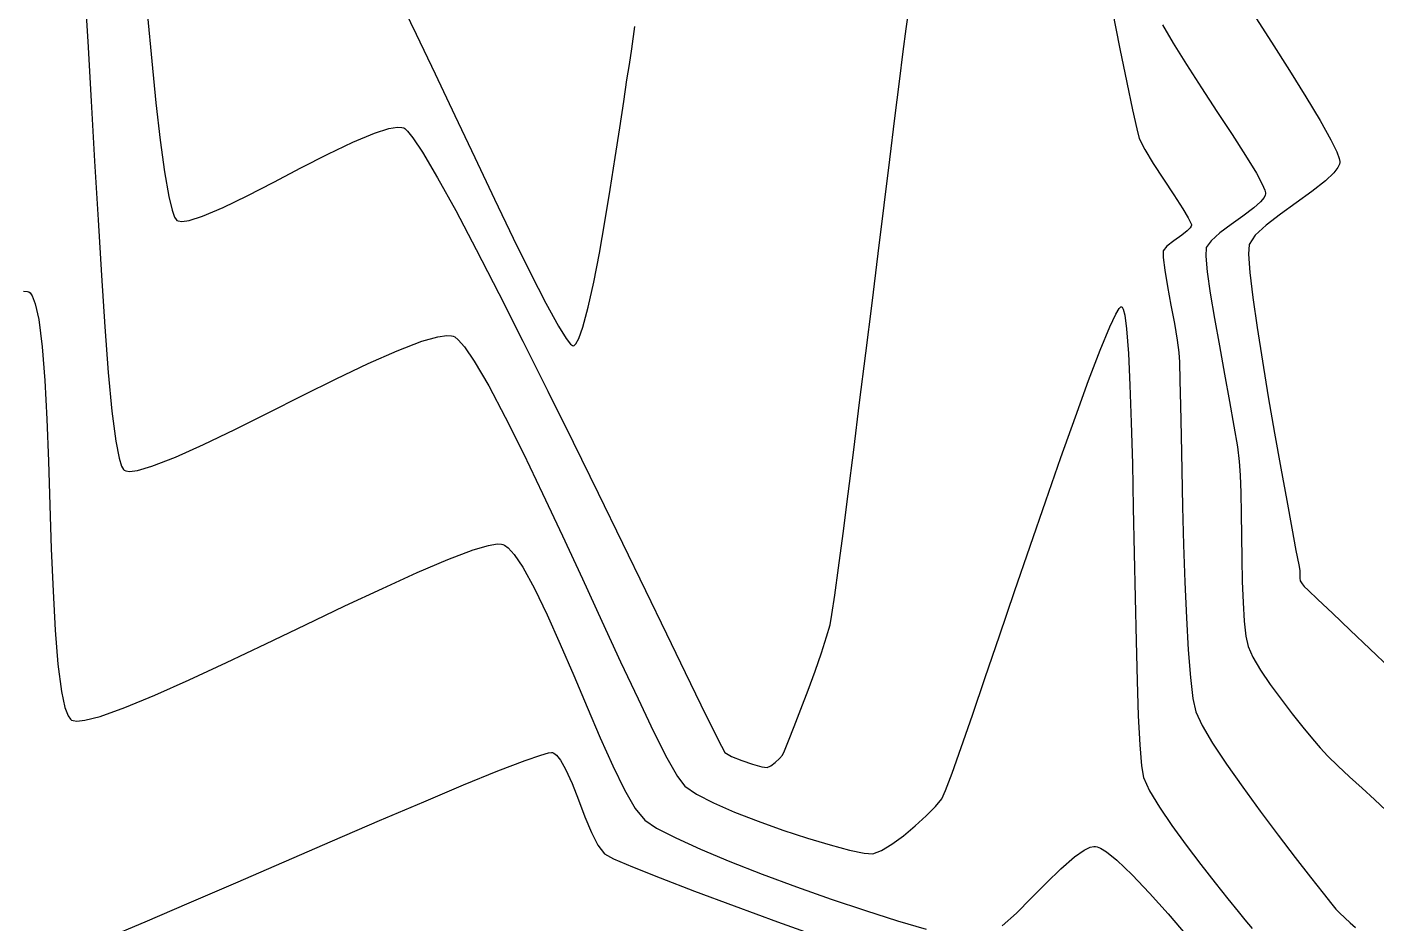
# Model space of a CAD drawing. Header units: metres. Extents: x 708868 to 711043, y 5411316 to 5413138.
# Drawn here: x 709917.5 to 709993.7, y 5411995.4 to 5412046 of the extents above; entities that cross this region are included whole.
import ezdxf

# ---------------------------------------------------------------- set-up
doc = ezdxf.new("R2010")
doc.units = ezdxf.units.M
for name, color, linetype in [('Rionegro 2010_Contours', 7, 'Continuous'), ('Rionegro 2014_Contours', 7, 'Continuous'), ('Rionegro 2018_Contours', 7, 'Continuous')]:
    doc.layers.add(name, color=color, linetype=linetype)

msp = doc.modelspace()

# ---------------------------------------------------------------- linework, layer by layer
at = {"layer": 'Rionegro 2010_Contours'}
for points in [[(709920.718, 5412048.458, 236), (709920.926, 5412045.15, 236), (709921.125, 5412041.764, 236), (709921.318, 5412038.38, 236), (709921.508, 5412035.078, 236), (709921.699, 5412031.937, 236), (709921.892, 5412029.037, 236), (709922.09, 5412026.459, 236), (709922.296, 5412024.28, 236), (709922.513, 5412022.581, 236), (709922.696, 5412021.622, 236), (709922.839, 5412021.161, 236), (709922.938, 5412020.987, 236), (709922.989, 5412020.942, 236), (709923.069, 5412020.907, 236), (709923.284, 5412020.878, 236), (709923.736, 5412020.931, 236), (709924.554, 5412021.166, 236), (709925.872, 5412021.681, 236), (709927.452, 5412022.392, 236), (709929.221, 5412023.244, 236), (709931.108, 5412024.182, 236), (709933.039, 5412025.15, 236), (709934.945, 5412026.093, 236), (709936.752, 5412026.956, 236), (709938.389, 5412027.684, 236), (709939.783, 5412028.222, 236), (709940.675, 5412028.478, 236), (709941.191, 5412028.55, 236), (709941.452, 5412028.535, 236), (709941.556, 5412028.507, 236), (709941.643, 5412028.464, 236), (709941.838, 5412028.31, 236), (709942.186, 5412027.914, 236), (709942.739, 5412027.106, 236), (709943.558, 5412025.703, 236), (709944.492, 5412023.936, 236), (709945.514, 5412021.885, 236), (709946.597, 5412019.629, 236), (709947.714, 5412017.246, 236), (709948.838, 5412014.815, 236), (709949.942, 5412012.416, 236), (709950.998, 5412010.127, 236), (709951.98, 5412008.028, 236), (709952.861, 5412006.196, 236), (709953.613, 5412004.712, 236), (709954.209, 5412003.654, 236), (709954.623, 5412003.1, 236), (709955.274, 5412002.656, 236), (709956.236, 5412002.162, 236), (709957.424, 5412001.643, 236), (709958.759, 5412001.123, 236), (709960.157, 5412000.624, 236), (709961.536, 5412000.171, 236), (709962.816, 5411999.789, 236), (709963.912, 5411999.499, 236), (709964.745, 5411999.327, 236), (709965.231, 5411999.296, 236), (709965.713, 5411999.473, 236), (709966.309, 5411999.83, 236), (709966.965, 5412000.312, 236), (709967.628, 5412000.866, 236), (709968.244, 5412001.435, 236), (709968.759, 5412001.965, 236), (709969.12, 5412002.4, 236), (709969.327, 5412002.856, 236), (709969.699, 5412003.847, 236), (709970.214, 5412005.294, 236), (709970.847, 5412007.121, 236), (709971.577, 5412009.248, 236), (709972.378, 5412011.599, 236), (709973.229, 5412014.093, 236), (709974.106, 5412016.654, 236), (709974.985, 5412019.204, 236), (709975.844, 5412021.664, 236), (709976.659, 5412023.956, 236), (709977.406, 5412026.002, 236), (709978.064, 5412027.724, 236), (709978.607, 5412029.043, 236), (709978.945, 5412029.757, 236), (709979.133, 5412030.067, 236), (709979.225, 5412030.156, 236), (709979.26, 5412030.164, 236), (709979.294, 5412030.146, 236), (709979.357, 5412030.034, 236), (709979.443, 5412029.688, 236), (709979.545, 5412028.922, 236), (709979.652, 5412027.533, 236), (709979.741, 5412025.745, 236), (709979.814, 5412023.64, 236), (709979.876, 5412021.302, 236), (709979.93, 5412018.815, 236), (709979.98, 5412016.263, 236), (709980.029, 5412013.729, 236), (709980.081, 5412011.297, 236), (709980.14, 5412009.051, 236), (709980.208, 5412007.074, 236), (709980.29, 5412005.449, 236), (709980.389, 5412004.261, 236), (709980.508, 5412003.594, 236), (709980.851, 5412002.85, 236), (709981.404, 5412001.925, 236), (709982.109, 5412000.881, 236), (709982.906, 5411999.779, 236), (709983.736, 5411998.681, 236), (709984.542, 5411997.648, 236), (709985.263, 5411996.742, 236), (709985.841, 5411996.025, 236), (709986.218, 5411995.558, 236), (709986.631, 5411995.079, 236)], [(709938.476, 5412047.59, 238), (709939.465, 5412045.559, 238), (709940.534, 5412043.325, 238), (709941.648, 5412040.973, 238), (709942.777, 5412038.587, 238), (709943.886, 5412036.25, 238), (709944.944, 5412034.047, 238), (709945.918, 5412032.061, 238), (709946.776, 5412030.377, 238), (709947.484, 5412029.077, 238), (709947.922, 5412028.371, 238), (709948.163, 5412028.065, 238), (709948.28, 5412027.977, 238), (709948.323, 5412027.969, 238), (709948.373, 5412027.987, 238), (709948.475, 5412028.084, 238), (709948.637, 5412028.376, 238), (709948.865, 5412029.009, 238), (709949.168, 5412030.136, 238), (709949.481, 5412031.559, 238), (709949.797, 5412033.196, 238), (709950.11, 5412034.967, 238), (709950.411, 5412036.791, 238), (709950.694, 5412038.585, 238), (709950.951, 5412040.27, 238), (709951.175, 5412041.762, 238), (709951.357, 5412042.982, 238), (709951.492, 5412043.848, 238), (709951.624, 5412044.725, 238), (709951.796, 5412045.981, 238)], [(709924.305, 5412046.598, 237), (709924.54, 5412044.04, 237), (709924.778, 5412041.675, 237), (709925.018, 5412039.571, 237), (709925.258, 5412037.79, 237), (709925.495, 5412036.399, 237), (709925.683, 5412035.611, 237), (709925.821, 5412035.23, 237), (709925.912, 5412035.085, 237), (709925.957, 5412035.046, 237), (709926.035, 5412035.012, 237), (709926.239, 5412034.985, 237), (709926.657, 5412035.04, 237), (709927.398, 5412035.273, 237), (709928.566, 5412035.77, 237), (709929.932, 5412036.435, 237), (709931.423, 5412037.203, 237), (709932.961, 5412038.007, 237), (709934.474, 5412038.781, 237), (709935.884, 5412039.459, 237), (709937.118, 5412039.976, 237), (709937.928, 5412040.228, 237), (709938.406, 5412040.302, 237), (709938.655, 5412040.288, 237), (709938.757, 5412040.261, 237), (709938.819, 5412040.227, 237), (709938.975, 5412040.088, 237), (709939.281, 5412039.705, 237), (709939.817, 5412038.896, 237), (709940.668, 5412037.453, 237), (709941.691, 5412035.595, 237), (709942.856, 5412033.393, 237), (709944.132, 5412030.915, 237), (709945.488, 5412028.231, 237), (709946.894, 5412025.411, 237), (709948.318, 5412022.525, 237), (709949.73, 5412019.64, 237), (709951.099, 5412016.829, 237), (709952.394, 5412014.158, 237), (709953.584, 5412011.699, 237), (709954.639, 5412009.521, 237), (709955.528, 5412007.693, 237), (709956.219, 5412006.285, 237), (709956.683, 5412005.367, 237), (709956.888, 5412005.007, 237), (709957.264, 5412004.783, 237), (709957.83, 5412004.549, 237), (709958.445, 5412004.342, 237), (709958.969, 5412004.198, 237), (709959.259, 5412004.156, 237), (709959.466, 5412004.253, 237), (709959.722, 5412004.444, 237), (709959.965, 5412004.666, 237), (709960.129, 5412004.85, 237), (709960.245, 5412005.099, 237), (709960.478, 5412005.665, 237), (709960.798, 5412006.473, 237), (709961.174, 5412007.449, 237), (709961.576, 5412008.518, 237), (709961.972, 5412009.605, 237), (709962.332, 5412010.634, 237), (709962.625, 5412011.531, 237), (709962.821, 5412012.22, 237), (709962.924, 5412012.798, 237), (709963.085, 5412013.892, 237), (709963.296, 5412015.435, 237), (709963.55, 5412017.36, 237), (709963.838, 5412019.601, 237), (709964.153, 5412022.09, 237), (709964.487, 5412024.76, 237), (709964.833, 5412027.543, 237), (709965.184, 5412030.373, 237), (709965.531, 5412033.183, 237), (709965.867, 5412035.906, 237), (709966.184, 5412038.473, 237), (709966.476, 5412040.819, 237), (709966.733, 5412042.876, 237), (709966.949, 5412044.577, 237), (709967.116, 5412045.855, 237), (709967.226, 5412046.643, 237)], [(709978.742, 5412046.929, 237), (709979.177, 5412044.731, 237), (709979.562, 5412042.821, 237), (709979.883, 5412041.283, 237), (709980.123, 5412040.204, 237), (709980.266, 5412039.669, 237), (709980.573, 5412039.049, 237), (709981.054, 5412038.251, 237), (709981.628, 5412037.364, 237), (709982.212, 5412036.481, 237), (709982.724, 5412035.693, 237), (709983.027, 5412035.192, 237), (709983.165, 5412034.923, 237), (709983.204, 5412034.805, 237), (709983.205, 5412034.766, 237), (709983.192, 5412034.721, 237), (709983.132, 5412034.622, 237), (709982.97, 5412034.457, 237), (709982.662, 5412034.215, 237), (709982.219, 5412033.898, 237), (709981.828, 5412033.592, 237), (709981.613, 5412033.325, 237), (709981.612, 5412032.95, 237), (709981.706, 5412032.239, 237), (709981.864, 5412031.305, 237), (709982.054, 5412030.26, 237), (709982.245, 5412029.218, 237), (709982.405, 5412028.29, 237), (709982.502, 5412027.59, 237), (709982.53, 5412027.033, 237), (709982.559, 5412026.008, 237), (709982.589, 5412024.596, 237), (709982.622, 5412022.881, 237), (709982.662, 5412020.943, 237), (709982.71, 5412018.866, 237), (709982.768, 5412016.73, 237), (709982.839, 5412014.618, 237), (709982.924, 5412012.613, 237), (709983.026, 5412010.796, 237), (709983.147, 5412009.249, 237), (709983.289, 5412008.055, 237), (709983.455, 5412007.295, 237), (709983.807, 5412006.539, 237), (709984.404, 5412005.535, 237), (709985.189, 5412004.347, 237), (709986.104, 5412003.043, 237), (709987.093, 5412001.687, 237), (709988.098, 5412000.347, 237), (709989.062, 5411999.087, 237), (709989.927, 5411997.973, 237), (709990.636, 5411997.072, 237), (709991.132, 5411996.45, 237), (709991.358, 5411996.172, 237), (709991.572, 5411995.952, 237), (709991.861, 5411995.681, 237), (709992.175, 5411995.392, 237), (709992.462, 5411995.12, 237)], [(709986.669, 5412046.733, 239), (709987.724, 5412045.096, 239), (709988.74, 5412043.502, 239), (709989.669, 5412042.012, 239), (709990.464, 5412040.688, 239), (709991.079, 5412039.589, 239), (709991.409, 5412038.913, 239), (709991.547, 5412038.546, 239), (709991.581, 5412038.375, 239), (709991.579, 5412038.313, 239), (709991.558, 5412038.223, 239), (709991.471, 5412038.033, 239), (709991.238, 5412037.724, 239), (709990.771, 5412037.275, 239), (709990.005, 5412036.67, 239), (709989.128, 5412036.037, 239), (709988.238, 5412035.4, 239), (709987.433, 5412034.781, 239), (709986.811, 5412034.202, 239), (709986.47, 5412033.687, 239), (709986.429, 5412033.13, 239), (709986.502, 5412032.102, 239), (709986.669, 5412030.694, 239), (709986.912, 5412028.995, 239), (709987.21, 5412027.092, 239), (709987.546, 5412025.077, 239), (709987.899, 5412023.037, 239), (709988.251, 5412021.062, 239), (709988.583, 5412019.241, 239), (709988.875, 5412017.663, 239), (709989.108, 5412016.417, 239), (709989.263, 5412015.592, 239), (709989.321, 5412015.278, 239), (709989.328, 5412015.087, 239), (709989.332, 5412014.853, 239), (709989.348, 5412014.696, 239), (709989.451, 5412014.532, 239), (709989.575, 5412014.377, 239), (709989.789, 5412014.173, 239), (709990.346, 5412013.647, 239), (709991.167, 5412012.872, 239), (709992.172, 5412011.919, 239), (709993.284, 5412010.86, 239), (709994.424, 5412009.767, 239)], [(709981.58, 5412046.075, 238), (709982.173, 5412045.044, 238), (709982.923, 5412043.838, 238), (709983.769, 5412042.53, 238), (709984.648, 5412041.19, 238), (709985.499, 5412039.891, 238), (709986.26, 5412038.705, 238), (709986.871, 5412037.703, 238), (709987.209, 5412037.083, 238), (709987.354, 5412036.747, 238), (709987.392, 5412036.593, 238), (709987.392, 5412036.539, 238), (709987.376, 5412036.472, 238), (709987.304, 5412036.328, 238), (709987.112, 5412036.093, 238), (709986.73, 5412035.748, 238), (709986.118, 5412035.286, 238), (709985.448, 5412034.808, 238), (709984.815, 5412034.337, 238), (709984.314, 5412033.896, 238), (709984.042, 5412033.506, 238), (709984.016, 5412033.024, 238), (709984.102, 5412032.137, 238), (709984.275, 5412030.936, 238), (709984.51, 5412029.514, 238), (709984.785, 5412027.961, 238), (709985.075, 5412026.369, 238), (709985.357, 5412024.828, 238), (709985.606, 5412023.432, 238), (709985.799, 5412022.27, 238), (709985.911, 5412021.434, 238), (709985.964, 5412020.659, 238), (709985.998, 5412019.662, 238), (709986.02, 5412018.502, 238), (709986.036, 5412017.241, 238), (709986.054, 5412015.942, 238), (709986.08, 5412014.663, 238), (709986.121, 5412013.469, 238), (709986.184, 5412012.418, 238), (709986.275, 5412011.573, 238), (709986.402, 5412010.995, 238), (709986.678, 5412010.389, 238), (709987.11, 5412009.66, 238), (709987.653, 5412008.855, 238), (709988.263, 5412008.019, 238), (709988.894, 5412007.197, 238), (709989.501, 5412006.435, 238), (709990.041, 5412005.779, 238), (709990.467, 5412005.275, 238), (709990.903, 5412004.807, 238), (709991.473, 5412004.252, 238), (709992.132, 5412003.637, 238), (709992.835, 5412002.992, 238), (709993.536, 5412002.346, 238), (709994.189, 5412001.728, 238)], [(709921.932, 5411994.513, 234), (709924.166, 5411995.454, 234), (709926.645, 5411996.514, 234), (709929.287, 5411997.654, 234), (709932.014, 5411998.835, 234), (709934.743, 5412000.017, 234), (709937.394, 5412001.16, 234), (709939.887, 5412002.225, 234), (709942.141, 5412003.173, 234), (709944.075, 5412003.964, 234), (709945.61, 5412004.558, 234), (709946.495, 5412004.865, 234), (709946.932, 5412004.984, 234), (709947.106, 5412005.006, 234), (709947.156, 5412004.998, 234), (709947.23, 5412004.964, 234), (709947.377, 5412004.85, 234), (709947.598, 5412004.583, 234), (709947.891, 5412004.075, 234), (709948.256, 5412003.262, 234), (709948.62, 5412002.334, 234), (709948.986, 5412001.382, 234), (709949.352, 5412000.497, 234), (709949.721, 5411999.769, 234), (709950.093, 5411999.287, 234), (709950.603, 5411999.009, 234), (709951.676, 5411998.547, 234), (709953.224, 5411997.93, 234), (709955.161, 5411997.189, 234), (709957.399, 5411996.354, 234), (709959.851, 5411995.457, 234), (709962.431, 5411994.527, 234)]]:
    msp.add_polyline3d(points, dxfattribs=at)
at = {"layer": 'Rionegro 2014_Contours'}
for points in [[(709920.718, 5412048.458, 236), (709920.926, 5412045.15, 236), (709921.125, 5412041.764, 236), (709921.318, 5412038.38, 236), (709921.508, 5412035.078, 236), (709921.699, 5412031.937, 236), (709921.892, 5412029.037, 236), (709922.09, 5412026.459, 236), (709922.296, 5412024.28, 236), (709922.513, 5412022.581, 236), (709922.696, 5412021.622, 236), (709922.839, 5412021.161, 236), (709922.938, 5412020.987, 236), (709922.989, 5412020.942, 236), (709923.069, 5412020.907, 236), (709923.284, 5412020.878, 236), (709923.736, 5412020.931, 236), (709924.554, 5412021.166, 236), (709925.872, 5412021.681, 236), (709927.452, 5412022.392, 236), (709929.221, 5412023.244, 236), (709931.108, 5412024.182, 236), (709933.039, 5412025.15, 236), (709934.945, 5412026.093, 236), (709936.752, 5412026.956, 236), (709938.389, 5412027.684, 236), (709939.783, 5412028.222, 236), (709940.675, 5412028.478, 236), (709941.191, 5412028.55, 236), (709941.452, 5412028.535, 236), (709941.556, 5412028.507, 236), (709941.643, 5412028.464, 236), (709941.838, 5412028.31, 236), (709942.186, 5412027.914, 236), (709942.739, 5412027.106, 236), (709943.558, 5412025.703, 236), (709944.492, 5412023.936, 236), (709945.514, 5412021.885, 236), (709946.597, 5412019.629, 236), (709947.714, 5412017.246, 236), (709948.838, 5412014.815, 236), (709949.942, 5412012.416, 236), (709950.998, 5412010.127, 236), (709951.98, 5412008.028, 236), (709952.861, 5412006.196, 236), (709953.613, 5412004.712, 236), (709954.209, 5412003.654, 236), (709954.623, 5412003.1, 236), (709955.274, 5412002.656, 236), (709956.236, 5412002.162, 236), (709957.424, 5412001.643, 236), (709958.759, 5412001.123, 236), (709960.157, 5412000.624, 236), (709961.536, 5412000.171, 236), (709962.816, 5411999.789, 236), (709963.912, 5411999.499, 236), (709964.745, 5411999.327, 236), (709965.231, 5411999.296, 236), (709965.713, 5411999.473, 236), (709966.309, 5411999.83, 236), (709966.965, 5412000.312, 236), (709967.628, 5412000.866, 236), (709968.244, 5412001.435, 236), (709968.759, 5412001.965, 236), (709969.12, 5412002.4, 236), (709969.327, 5412002.856, 236), (709969.699, 5412003.847, 236), (709970.214, 5412005.294, 236), (709970.847, 5412007.121, 236), (709971.577, 5412009.248, 236), (709972.378, 5412011.599, 236), (709973.229, 5412014.093, 236), (709974.106, 5412016.654, 236), (709974.985, 5412019.204, 236), (709975.844, 5412021.664, 236), (709976.659, 5412023.956, 236), (709977.406, 5412026.002, 236), (709978.064, 5412027.724, 236), (709978.607, 5412029.043, 236), (709978.945, 5412029.757, 236), (709979.133, 5412030.067, 236), (709979.225, 5412030.156, 236), (709979.26, 5412030.164, 236), (709979.294, 5412030.146, 236), (709979.357, 5412030.034, 236), (709979.443, 5412029.688, 236), (709979.545, 5412028.922, 236), (709979.652, 5412027.533, 236), (709979.741, 5412025.745, 236), (709979.814, 5412023.64, 236), (709979.876, 5412021.302, 236), (709979.93, 5412018.815, 236), (709979.98, 5412016.263, 236), (709980.029, 5412013.729, 236), (709980.081, 5412011.297, 236), (709980.14, 5412009.051, 236), (709980.208, 5412007.074, 236), (709980.29, 5412005.449, 236), (709980.389, 5412004.261, 236), (709980.508, 5412003.594, 236), (709980.851, 5412002.85, 236), (709981.404, 5412001.925, 236), (709982.109, 5412000.881, 236), (709982.906, 5411999.779, 236), (709983.736, 5411998.681, 236), (709984.542, 5411997.648, 236), (709985.263, 5411996.742, 236), (709985.841, 5411996.025, 236), (709986.218, 5411995.558, 236), (709986.631, 5411995.079, 236)], [(709938.476, 5412047.59, 238), (709939.465, 5412045.559, 238), (709940.534, 5412043.325, 238), (709941.648, 5412040.973, 238), (709942.777, 5412038.587, 238), (709943.886, 5412036.25, 238), (709944.944, 5412034.047, 238), (709945.918, 5412032.061, 238), (709946.776, 5412030.377, 238), (709947.484, 5412029.077, 238), (709947.922, 5412028.371, 238), (709948.163, 5412028.065, 238), (709948.28, 5412027.977, 238), (709948.323, 5412027.969, 238), (709948.373, 5412027.987, 238), (709948.475, 5412028.084, 238), (709948.637, 5412028.376, 238), (709948.865, 5412029.009, 238), (709949.168, 5412030.136, 238), (709949.481, 5412031.559, 238), (709949.797, 5412033.196, 238), (709950.11, 5412034.967, 238), (709950.411, 5412036.791, 238), (709950.694, 5412038.585, 238), (709950.951, 5412040.27, 238), (709951.175, 5412041.762, 238), (709951.357, 5412042.982, 238), (709951.492, 5412043.848, 238), (709951.624, 5412044.725, 238), (709951.796, 5412045.981, 238)], [(709924.305, 5412046.598, 237), (709924.54, 5412044.04, 237), (709924.778, 5412041.675, 237), (709925.018, 5412039.571, 237), (709925.258, 5412037.79, 237), (709925.495, 5412036.399, 237), (709925.683, 5412035.611, 237), (709925.821, 5412035.23, 237), (709925.912, 5412035.085, 237), (709925.957, 5412035.046, 237), (709926.035, 5412035.012, 237), (709926.239, 5412034.985, 237), (709926.657, 5412035.04, 237), (709927.398, 5412035.273, 237), (709928.566, 5412035.77, 237), (709929.932, 5412036.435, 237), (709931.423, 5412037.203, 237), (709932.961, 5412038.007, 237), (709934.474, 5412038.781, 237), (709935.884, 5412039.459, 237), (709937.118, 5412039.976, 237), (709937.928, 5412040.228, 237), (709938.406, 5412040.302, 237), (709938.655, 5412040.288, 237), (709938.757, 5412040.261, 237), (709938.819, 5412040.227, 237), (709938.975, 5412040.088, 237), (709939.281, 5412039.705, 237), (709939.817, 5412038.896, 237), (709940.668, 5412037.453, 237), (709941.691, 5412035.595, 237), (709942.856, 5412033.393, 237), (709944.132, 5412030.915, 237), (709945.488, 5412028.231, 237), (709946.894, 5412025.411, 237), (709948.318, 5412022.525, 237), (709949.73, 5412019.64, 237), (709951.099, 5412016.829, 237), (709952.394, 5412014.158, 237), (709953.584, 5412011.699, 237), (709954.639, 5412009.521, 237), (709955.528, 5412007.693, 237), (709956.219, 5412006.285, 237), (709956.683, 5412005.367, 237), (709956.888, 5412005.007, 237), (709957.264, 5412004.783, 237), (709957.83, 5412004.549, 237), (709958.445, 5412004.342, 237), (709958.969, 5412004.198, 237), (709959.259, 5412004.156, 237), (709959.466, 5412004.253, 237), (709959.722, 5412004.444, 237), (709959.965, 5412004.666, 237), (709960.129, 5412004.85, 237), (709960.245, 5412005.099, 237), (709960.478, 5412005.665, 237), (709960.798, 5412006.473, 237), (709961.174, 5412007.449, 237), (709961.576, 5412008.518, 237), (709961.972, 5412009.605, 237), (709962.332, 5412010.634, 237), (709962.625, 5412011.531, 237), (709962.821, 5412012.22, 237), (709962.924, 5412012.798, 237), (709963.085, 5412013.892, 237), (709963.296, 5412015.435, 237), (709963.55, 5412017.36, 237), (709963.838, 5412019.601, 237), (709964.153, 5412022.09, 237), (709964.487, 5412024.76, 237), (709964.833, 5412027.543, 237), (709965.184, 5412030.373, 237), (709965.531, 5412033.183, 237), (709965.867, 5412035.906, 237), (709966.184, 5412038.473, 237), (709966.476, 5412040.819, 237), (709966.733, 5412042.876, 237), (709966.949, 5412044.577, 237), (709967.116, 5412045.855, 237), (709967.226, 5412046.643, 237)], [(709978.742, 5412046.929, 237), (709979.177, 5412044.731, 237), (709979.562, 5412042.821, 237), (709979.883, 5412041.283, 237), (709980.123, 5412040.204, 237), (709980.266, 5412039.669, 237), (709980.573, 5412039.049, 237), (709981.054, 5412038.251, 237), (709981.628, 5412037.364, 237), (709982.212, 5412036.481, 237), (709982.724, 5412035.693, 237), (709983.027, 5412035.192, 237), (709983.165, 5412034.923, 237), (709983.204, 5412034.805, 237), (709983.205, 5412034.766, 237), (709983.192, 5412034.721, 237), (709983.132, 5412034.622, 237), (709982.97, 5412034.457, 237), (709982.662, 5412034.215, 237), (709982.219, 5412033.898, 237), (709981.828, 5412033.592, 237), (709981.613, 5412033.325, 237), (709981.612, 5412032.95, 237), (709981.706, 5412032.239, 237), (709981.864, 5412031.305, 237), (709982.054, 5412030.26, 237), (709982.245, 5412029.218, 237), (709982.405, 5412028.29, 237), (709982.502, 5412027.59, 237), (709982.53, 5412027.033, 237), (709982.559, 5412026.008, 237), (709982.589, 5412024.596, 237), (709982.622, 5412022.881, 237), (709982.662, 5412020.943, 237), (709982.71, 5412018.866, 237), (709982.768, 5412016.73, 237), (709982.839, 5412014.618, 237), (709982.924, 5412012.613, 237), (709983.026, 5412010.796, 237), (709983.147, 5412009.249, 237), (709983.289, 5412008.055, 237), (709983.455, 5412007.295, 237), (709983.807, 5412006.539, 237), (709984.404, 5412005.535, 237), (709985.189, 5412004.347, 237), (709986.104, 5412003.043, 237), (709987.093, 5412001.687, 237), (709988.098, 5412000.347, 237), (709989.062, 5411999.087, 237), (709989.927, 5411997.973, 237), (709990.636, 5411997.072, 237), (709991.132, 5411996.45, 237), (709991.358, 5411996.172, 237), (709991.572, 5411995.952, 237), (709991.861, 5411995.681, 237), (709992.175, 5411995.392, 237), (709992.462, 5411995.12, 237)], [(709986.669, 5412046.733, 239), (709987.724, 5412045.096, 239), (709988.74, 5412043.502, 239), (709989.669, 5412042.012, 239), (709990.464, 5412040.688, 239), (709991.079, 5412039.589, 239), (709991.409, 5412038.913, 239), (709991.547, 5412038.546, 239), (709991.581, 5412038.375, 239), (709991.579, 5412038.313, 239), (709991.558, 5412038.223, 239), (709991.471, 5412038.033, 239), (709991.238, 5412037.724, 239), (709990.771, 5412037.275, 239), (709990.005, 5412036.67, 239), (709989.128, 5412036.037, 239), (709988.238, 5412035.4, 239), (709987.433, 5412034.781, 239), (709986.811, 5412034.202, 239), (709986.47, 5412033.687, 239), (709986.429, 5412033.13, 239), (709986.502, 5412032.102, 239), (709986.669, 5412030.694, 239), (709986.912, 5412028.995, 239), (709987.21, 5412027.092, 239), (709987.546, 5412025.077, 239), (709987.899, 5412023.037, 239), (709988.251, 5412021.062, 239), (709988.583, 5412019.241, 239), (709988.875, 5412017.663, 239), (709989.108, 5412016.417, 239), (709989.263, 5412015.592, 239), (709989.321, 5412015.278, 239), (709989.328, 5412015.087, 239), (709989.332, 5412014.853, 239), (709989.348, 5412014.696, 239), (709989.451, 5412014.532, 239), (709989.575, 5412014.377, 239), (709989.789, 5412014.173, 239), (709990.346, 5412013.647, 239), (709991.167, 5412012.872, 239), (709992.172, 5412011.919, 239), (709993.284, 5412010.86, 239), (709994.424, 5412009.767, 239)], [(709981.58, 5412046.075, 238), (709982.173, 5412045.044, 238), (709982.923, 5412043.838, 238), (709983.769, 5412042.53, 238), (709984.648, 5412041.19, 238), (709985.499, 5412039.891, 238), (709986.26, 5412038.705, 238), (709986.871, 5412037.703, 238), (709987.209, 5412037.083, 238), (709987.354, 5412036.747, 238), (709987.392, 5412036.593, 238), (709987.392, 5412036.539, 238), (709987.376, 5412036.472, 238), (709987.304, 5412036.328, 238), (709987.112, 5412036.093, 238), (709986.73, 5412035.748, 238), (709986.118, 5412035.286, 238), (709985.448, 5412034.808, 238), (709984.815, 5412034.337, 238), (709984.314, 5412033.896, 238), (709984.042, 5412033.506, 238), (709984.016, 5412033.024, 238), (709984.102, 5412032.137, 238), (709984.275, 5412030.936, 238), (709984.51, 5412029.514, 238), (709984.785, 5412027.961, 238), (709985.075, 5412026.369, 238), (709985.357, 5412024.828, 238), (709985.606, 5412023.432, 238), (709985.799, 5412022.27, 238), (709985.911, 5412021.434, 238), (709985.964, 5412020.659, 238), (709985.998, 5412019.662, 238), (709986.02, 5412018.502, 238), (709986.036, 5412017.241, 238), (709986.054, 5412015.942, 238), (709986.08, 5412014.663, 238), (709986.121, 5412013.469, 238), (709986.184, 5412012.418, 238), (709986.275, 5412011.573, 238), (709986.402, 5412010.995, 238), (709986.678, 5412010.389, 238), (709987.11, 5412009.66, 238), (709987.653, 5412008.855, 238), (709988.263, 5412008.019, 238), (709988.894, 5412007.197, 238), (709989.501, 5412006.435, 238), (709990.041, 5412005.779, 238), (709990.467, 5412005.275, 238), (709990.903, 5412004.807, 238), (709991.473, 5412004.252, 238), (709992.132, 5412003.637, 238), (709992.835, 5412002.992, 238), (709993.536, 5412002.346, 238), (709994.189, 5412001.728, 238)], [(709917.303, 5412031.056, 235), (709917.525, 5412031.034, 235), (709917.605, 5412031.003, 235), (709917.673, 5412030.953, 235), (709917.8, 5412030.776, 235), (709917.97, 5412030.333, 235), (709918.161, 5412029.442, 235), (709918.351, 5412027.912, 235), (709918.498, 5412026.007, 235), (709918.613, 5412023.819, 235), (709918.706, 5412021.444, 235), (709918.789, 5412018.973, 235), (709918.873, 5412016.499, 235), (709918.969, 5412014.117, 235), (709919.089, 5412011.92, 235), (709919.242, 5412010, 235), (709919.441, 5412008.451, 235), (709919.641, 5412007.541, 235), (709919.818, 5412007.083, 235), (709919.95, 5412006.895, 235), (709920.021, 5412006.839, 235), (709920.098, 5412006.805, 235), (709920.312, 5412006.776, 235), (709920.771, 5412006.825, 235), (709921.62, 5412007.048, 235), (709923.013, 5412007.548, 235), (709924.712, 5412008.253, 235), (709926.65, 5412009.116, 235), (709928.759, 5412010.095, 235), (709930.972, 5412011.145, 235), (709933.222, 5412012.221, 235), (709935.442, 5412013.279, 235), (709937.564, 5412014.274, 235), (709939.521, 5412015.162, 235), (709941.246, 5412015.898, 235), (709942.672, 5412016.438, 235), (709943.552, 5412016.699, 235), (709944.037, 5412016.78, 235), (709944.269, 5412016.775, 235), (709944.356, 5412016.753, 235), (709944.454, 5412016.707, 235), (709944.661, 5412016.555, 235), (709944.996, 5412016.19, 235), (709945.483, 5412015.471, 235), (709946.146, 5412014.261, 235), (709946.855, 5412012.782, 235), (709947.594, 5412011.116, 235), (709948.349, 5412009.347, 235), (709949.105, 5412007.557, 235), (709949.845, 5412005.829, 235), (709950.556, 5412004.246, 235), (709951.222, 5412002.891, 235), (709951.828, 5412001.845, 235), (709952.358, 5412001.194, 235), (709953.032, 5412000.739, 235), (709954.106, 5412000.182, 235), (709955.506, 5411999.546, 235), (709957.157, 5411998.858, 235), (709958.988, 5411998.143, 235), (709960.922, 5411997.425, 235), (709962.888, 5411996.729, 235), (709964.811, 5411996.081, 235), (709966.617, 5411995.506, 235), (709968.233, 5411995.029, 235)], [(709921.932, 5411994.513, 234), (709924.166, 5411995.454, 234), (709926.645, 5411996.514, 234), (709929.287, 5411997.654, 234), (709932.014, 5411998.835, 234), (709934.743, 5412000.017, 234), (709937.394, 5412001.16, 234), (709939.887, 5412002.225, 234), (709942.141, 5412003.173, 234), (709944.075, 5412003.964, 234), (709945.61, 5412004.558, 234), (709946.495, 5412004.865, 234), (709946.932, 5412004.984, 234), (709947.106, 5412005.006, 234), (709947.156, 5412004.998, 234), (709947.23, 5412004.964, 234), (709947.377, 5412004.85, 234), (709947.598, 5412004.583, 234), (709947.891, 5412004.075, 234), (709948.256, 5412003.262, 234), (709948.62, 5412002.334, 234), (709948.986, 5412001.382, 234), (709949.352, 5412000.497, 234), (709949.721, 5411999.769, 234), (709950.093, 5411999.287, 234), (709950.603, 5411999.009, 234), (709951.676, 5411998.547, 234), (709953.224, 5411997.93, 234), (709955.161, 5411997.189, 234), (709957.399, 5411996.354, 234), (709959.851, 5411995.457, 234), (709962.431, 5411994.527, 234)], [(709972.53, 5411995.222, 235), (709973.329, 5411995.946, 235), (709974.172, 5411996.781, 235), (709975.023, 5411997.642, 235), (709975.846, 5411998.448, 235), (709976.608, 5411999.116, 235), (709977.148, 5411999.495, 235), (709977.501, 5411999.66, 235), (709977.708, 5411999.704, 235), (709977.802, 5411999.704, 235), (709977.881, 5411999.69, 235), (709978.069, 5411999.616, 235), (709978.418, 5411999.398, 235), (709978.994, 5411998.929, 235), (709979.858, 5411998.103, 235), (709980.84, 5411997.07, 235), (709981.89, 5411995.893, 235), (709982.964, 5411994.636, 235)]]:
    msp.add_polyline3d(points, dxfattribs=at)
at = {"layer": 'Rionegro 2018_Contours'}
for points in [[(709920.718, 5412048.458, 236), (709920.926, 5412045.15, 236), (709921.125, 5412041.764, 236), (709921.318, 5412038.38, 236), (709921.508, 5412035.078, 236), (709921.699, 5412031.937, 236), (709921.892, 5412029.037, 236), (709922.09, 5412026.459, 236), (709922.296, 5412024.28, 236), (709922.513, 5412022.581, 236), (709922.696, 5412021.622, 236), (709922.839, 5412021.161, 236), (709922.938, 5412020.987, 236), (709922.989, 5412020.942, 236), (709923.069, 5412020.907, 236), (709923.284, 5412020.878, 236), (709923.736, 5412020.931, 236), (709924.554, 5412021.166, 236), (709925.872, 5412021.681, 236), (709927.452, 5412022.392, 236), (709929.221, 5412023.244, 236), (709931.108, 5412024.182, 236), (709933.039, 5412025.15, 236), (709934.945, 5412026.093, 236), (709936.752, 5412026.956, 236), (709938.389, 5412027.684, 236), (709939.783, 5412028.222, 236), (709940.675, 5412028.478, 236), (709941.191, 5412028.55, 236), (709941.452, 5412028.535, 236), (709941.556, 5412028.507, 236), (709941.643, 5412028.464, 236), (709941.838, 5412028.31, 236), (709942.186, 5412027.914, 236), (709942.739, 5412027.106, 236), (709943.558, 5412025.703, 236), (709944.492, 5412023.936, 236), (709945.514, 5412021.885, 236), (709946.597, 5412019.629, 236), (709947.714, 5412017.246, 236), (709948.838, 5412014.815, 236), (709949.942, 5412012.416, 236), (709950.998, 5412010.127, 236), (709951.98, 5412008.028, 236), (709952.861, 5412006.196, 236), (709953.613, 5412004.712, 236), (709954.209, 5412003.654, 236), (709954.623, 5412003.1, 236), (709955.274, 5412002.656, 236), (709956.236, 5412002.162, 236), (709957.424, 5412001.643, 236), (709958.759, 5412001.123, 236), (709960.157, 5412000.624, 236), (709961.536, 5412000.171, 236), (709962.816, 5411999.789, 236), (709963.912, 5411999.499, 236), (709964.745, 5411999.327, 236), (709965.231, 5411999.296, 236), (709965.713, 5411999.473, 236), (709966.309, 5411999.83, 236), (709966.965, 5412000.312, 236), (709967.628, 5412000.866, 236), (709968.244, 5412001.435, 236), (709968.759, 5412001.965, 236), (709969.12, 5412002.4, 236), (709969.327, 5412002.856, 236), (709969.699, 5412003.847, 236), (709970.214, 5412005.294, 236), (709970.847, 5412007.121, 236), (709971.577, 5412009.248, 236), (709972.378, 5412011.599, 236), (709973.229, 5412014.093, 236), (709974.106, 5412016.654, 236), (709974.985, 5412019.204, 236), (709975.844, 5412021.664, 236), (709976.659, 5412023.956, 236), (709977.406, 5412026.002, 236), (709978.064, 5412027.724, 236), (709978.607, 5412029.043, 236), (709978.945, 5412029.757, 236), (709979.133, 5412030.067, 236), (709979.225, 5412030.156, 236), (709979.26, 5412030.164, 236), (709979.294, 5412030.146, 236), (709979.357, 5412030.034, 236), (709979.443, 5412029.688, 236), (709979.545, 5412028.922, 236), (709979.652, 5412027.533, 236), (709979.741, 5412025.745, 236), (709979.814, 5412023.64, 236), (709979.876, 5412021.302, 236), (709979.93, 5412018.815, 236), (709979.98, 5412016.263, 236), (709980.029, 5412013.729, 236), (709980.081, 5412011.297, 236), (709980.14, 5412009.051, 236), (709980.208, 5412007.074, 236), (709980.29, 5412005.449, 236), (709980.389, 5412004.261, 236), (709980.508, 5412003.594, 236), (709980.851, 5412002.85, 236), (709981.404, 5412001.925, 236), (709982.109, 5412000.881, 236), (709982.906, 5411999.779, 236), (709983.736, 5411998.681, 236), (709984.542, 5411997.648, 236), (709985.263, 5411996.742, 236), (709985.841, 5411996.025, 236), (709986.218, 5411995.558, 236), (709986.631, 5411995.079, 236)], [(709938.476, 5412047.59, 238), (709939.465, 5412045.559, 238), (709940.534, 5412043.325, 238), (709941.648, 5412040.973, 238), (709942.777, 5412038.587, 238), (709943.886, 5412036.25, 238), (709944.944, 5412034.047, 238), (709945.918, 5412032.061, 238), (709946.776, 5412030.377, 238), (709947.484, 5412029.077, 238), (709947.922, 5412028.371, 238), (709948.163, 5412028.065, 238), (709948.28, 5412027.977, 238), (709948.323, 5412027.969, 238), (709948.373, 5412027.987, 238), (709948.475, 5412028.084, 238), (709948.637, 5412028.376, 238), (709948.865, 5412029.009, 238), (709949.168, 5412030.136, 238), (709949.481, 5412031.559, 238), (709949.797, 5412033.196, 238), (709950.11, 5412034.967, 238), (709950.411, 5412036.791, 238), (709950.694, 5412038.585, 238), (709950.951, 5412040.27, 238), (709951.175, 5412041.762, 238), (709951.357, 5412042.982, 238), (709951.492, 5412043.848, 238), (709951.624, 5412044.725, 238), (709951.796, 5412045.981, 238)], [(709924.305, 5412046.598, 237), (709924.54, 5412044.04, 237), (709924.778, 5412041.675, 237), (709925.018, 5412039.571, 237), (709925.258, 5412037.79, 237), (709925.495, 5412036.399, 237), (709925.683, 5412035.611, 237), (709925.821, 5412035.23, 237), (709925.912, 5412035.085, 237), (709925.957, 5412035.046, 237), (709926.035, 5412035.012, 237), (709926.239, 5412034.985, 237), (709926.657, 5412035.04, 237), (709927.398, 5412035.273, 237), (709928.566, 5412035.77, 237), (709929.932, 5412036.435, 237), (709931.423, 5412037.203, 237), (709932.961, 5412038.007, 237), (709934.474, 5412038.781, 237), (709935.884, 5412039.459, 237), (709937.118, 5412039.976, 237), (709937.928, 5412040.228, 237), (709938.406, 5412040.302, 237), (709938.655, 5412040.288, 237), (709938.757, 5412040.261, 237), (709938.819, 5412040.227, 237), (709938.975, 5412040.088, 237), (709939.281, 5412039.705, 237), (709939.817, 5412038.896, 237), (709940.668, 5412037.453, 237), (709941.691, 5412035.595, 237), (709942.856, 5412033.393, 237), (709944.132, 5412030.915, 237), (709945.488, 5412028.231, 237), (709946.894, 5412025.411, 237), (709948.318, 5412022.525, 237), (709949.73, 5412019.64, 237), (709951.099, 5412016.829, 237), (709952.394, 5412014.158, 237), (709953.584, 5412011.699, 237), (709954.639, 5412009.521, 237), (709955.528, 5412007.693, 237), (709956.219, 5412006.285, 237), (709956.683, 5412005.367, 237), (709956.888, 5412005.007, 237), (709957.264, 5412004.783, 237), (709957.83, 5412004.549, 237), (709958.445, 5412004.342, 237), (709958.969, 5412004.198, 237), (709959.259, 5412004.156, 237), (709959.466, 5412004.253, 237), (709959.722, 5412004.444, 237), (709959.965, 5412004.666, 237), (709960.129, 5412004.85, 237), (709960.245, 5412005.099, 237), (709960.478, 5412005.665, 237), (709960.798, 5412006.473, 237), (709961.174, 5412007.449, 237), (709961.576, 5412008.518, 237), (709961.972, 5412009.605, 237), (709962.332, 5412010.634, 237), (709962.625, 5412011.531, 237), (709962.821, 5412012.22, 237), (709962.924, 5412012.798, 237), (709963.085, 5412013.892, 237), (709963.296, 5412015.435, 237), (709963.55, 5412017.36, 237), (709963.838, 5412019.601, 237), (709964.153, 5412022.09, 237), (709964.487, 5412024.76, 237), (709964.833, 5412027.543, 237), (709965.184, 5412030.373, 237), (709965.531, 5412033.183, 237), (709965.867, 5412035.906, 237), (709966.184, 5412038.473, 237), (709966.476, 5412040.819, 237), (709966.733, 5412042.876, 237), (709966.949, 5412044.577, 237), (709967.116, 5412045.855, 237), (709967.226, 5412046.643, 237)], [(709978.742, 5412046.929, 237), (709979.177, 5412044.731, 237), (709979.562, 5412042.821, 237), (709979.883, 5412041.283, 237), (709980.123, 5412040.204, 237), (709980.266, 5412039.669, 237), (709980.573, 5412039.049, 237), (709981.054, 5412038.251, 237), (709981.628, 5412037.364, 237), (709982.212, 5412036.481, 237), (709982.724, 5412035.693, 237), (709983.027, 5412035.192, 237), (709983.165, 5412034.923, 237), (709983.204, 5412034.805, 237), (709983.205, 5412034.766, 237), (709983.192, 5412034.721, 237), (709983.132, 5412034.622, 237), (709982.97, 5412034.457, 237), (709982.662, 5412034.215, 237), (709982.219, 5412033.898, 237), (709981.828, 5412033.592, 237), (709981.613, 5412033.325, 237), (709981.612, 5412032.95, 237), (709981.706, 5412032.239, 237), (709981.864, 5412031.305, 237), (709982.054, 5412030.26, 237), (709982.245, 5412029.218, 237), (709982.405, 5412028.29, 237), (709982.502, 5412027.59, 237), (709982.53, 5412027.033, 237), (709982.559, 5412026.008, 237), (709982.589, 5412024.596, 237), (709982.622, 5412022.881, 237), (709982.662, 5412020.943, 237), (709982.71, 5412018.866, 237), (709982.768, 5412016.73, 237), (709982.839, 5412014.618, 237), (709982.924, 5412012.613, 237), (709983.026, 5412010.796, 237), (709983.147, 5412009.249, 237), (709983.289, 5412008.055, 237), (709983.455, 5412007.295, 237), (709983.807, 5412006.539, 237), (709984.404, 5412005.535, 237), (709985.189, 5412004.347, 237), (709986.104, 5412003.043, 237), (709987.093, 5412001.687, 237), (709988.098, 5412000.347, 237), (709989.062, 5411999.087, 237), (709989.927, 5411997.973, 237), (709990.636, 5411997.072, 237), (709991.132, 5411996.45, 237), (709991.358, 5411996.172, 237), (709991.572, 5411995.952, 237), (709991.861, 5411995.681, 237), (709992.175, 5411995.392, 237), (709992.462, 5411995.12, 237)], [(709986.669, 5412046.733, 239), (709987.724, 5412045.096, 239), (709988.74, 5412043.502, 239), (709989.669, 5412042.012, 239), (709990.464, 5412040.688, 239), (709991.079, 5412039.589, 239), (709991.409, 5412038.913, 239), (709991.547, 5412038.546, 239), (709991.581, 5412038.375, 239), (709991.579, 5412038.313, 239), (709991.558, 5412038.223, 239), (709991.471, 5412038.033, 239), (709991.238, 5412037.724, 239), (709990.771, 5412037.275, 239), (709990.005, 5412036.67, 239), (709989.128, 5412036.037, 239), (709988.238, 5412035.4, 239), (709987.433, 5412034.781, 239), (709986.811, 5412034.202, 239), (709986.47, 5412033.687, 239), (709986.429, 5412033.13, 239), (709986.502, 5412032.102, 239), (709986.669, 5412030.694, 239), (709986.912, 5412028.995, 239), (709987.21, 5412027.092, 239), (709987.546, 5412025.077, 239), (709987.899, 5412023.037, 239), (709988.251, 5412021.062, 239), (709988.583, 5412019.241, 239), (709988.875, 5412017.663, 239), (709989.108, 5412016.417, 239), (709989.263, 5412015.592, 239), (709989.321, 5412015.278, 239), (709989.328, 5412015.087, 239), (709989.332, 5412014.853, 239), (709989.348, 5412014.696, 239), (709989.451, 5412014.532, 239), (709989.575, 5412014.377, 239), (709989.789, 5412014.173, 239), (709990.346, 5412013.647, 239), (709991.167, 5412012.872, 239), (709992.172, 5412011.919, 239), (709993.284, 5412010.86, 239), (709994.424, 5412009.767, 239)], [(709981.58, 5412046.075, 238), (709982.173, 5412045.044, 238), (709982.923, 5412043.838, 238), (709983.769, 5412042.53, 238), (709984.648, 5412041.19, 238), (709985.499, 5412039.891, 238), (709986.26, 5412038.705, 238), (709986.871, 5412037.703, 238), (709987.209, 5412037.083, 238), (709987.354, 5412036.747, 238), (709987.392, 5412036.593, 238), (709987.392, 5412036.539, 238), (709987.376, 5412036.472, 238), (709987.304, 5412036.328, 238), (709987.112, 5412036.093, 238), (709986.73, 5412035.748, 238), (709986.118, 5412035.286, 238), (709985.448, 5412034.808, 238), (709984.815, 5412034.337, 238), (709984.314, 5412033.896, 238), (709984.042, 5412033.506, 238), (709984.016, 5412033.024, 238), (709984.102, 5412032.137, 238), (709984.275, 5412030.936, 238), (709984.51, 5412029.514, 238), (709984.785, 5412027.961, 238), (709985.075, 5412026.369, 238), (709985.357, 5412024.828, 238), (709985.606, 5412023.432, 238), (709985.799, 5412022.27, 238), (709985.911, 5412021.434, 238), (709985.964, 5412020.659, 238), (709985.998, 5412019.662, 238), (709986.02, 5412018.502, 238), (709986.036, 5412017.241, 238), (709986.054, 5412015.942, 238), (709986.08, 5412014.663, 238), (709986.121, 5412013.469, 238), (709986.184, 5412012.418, 238), (709986.275, 5412011.573, 238), (709986.402, 5412010.995, 238), (709986.678, 5412010.389, 238), (709987.11, 5412009.66, 238), (709987.653, 5412008.855, 238), (709988.263, 5412008.019, 238), (709988.894, 5412007.197, 238), (709989.501, 5412006.435, 238), (709990.041, 5412005.779, 238), (709990.467, 5412005.275, 238), (709990.903, 5412004.807, 238), (709991.473, 5412004.252, 238), (709992.132, 5412003.637, 238), (709992.835, 5412002.992, 238), (709993.536, 5412002.346, 238), (709994.189, 5412001.728, 238)], [(709917.303, 5412031.056, 235), (709917.525, 5412031.034, 235), (709917.605, 5412031.003, 235), (709917.673, 5412030.953, 235), (709917.8, 5412030.776, 235), (709917.97, 5412030.333, 235), (709918.161, 5412029.442, 235), (709918.351, 5412027.912, 235), (709918.498, 5412026.007, 235), (709918.613, 5412023.819, 235), (709918.706, 5412021.444, 235), (709918.789, 5412018.973, 235), (709918.873, 5412016.499, 235), (709918.969, 5412014.117, 235), (709919.089, 5412011.92, 235), (709919.242, 5412010, 235), (709919.441, 5412008.451, 235), (709919.641, 5412007.541, 235), (709919.818, 5412007.083, 235), (709919.95, 5412006.895, 235), (709920.021, 5412006.839, 235), (709920.098, 5412006.805, 235), (709920.312, 5412006.776, 235), (709920.771, 5412006.825, 235), (709921.62, 5412007.048, 235), (709923.013, 5412007.548, 235), (709924.712, 5412008.253, 235), (709926.65, 5412009.116, 235), (709928.759, 5412010.095, 235), (709930.972, 5412011.145, 235), (709933.222, 5412012.221, 235), (709935.442, 5412013.279, 235), (709937.564, 5412014.274, 235), (709939.521, 5412015.162, 235), (709941.246, 5412015.898, 235), (709942.672, 5412016.438, 235), (709943.552, 5412016.699, 235), (709944.037, 5412016.78, 235), (709944.269, 5412016.775, 235), (709944.356, 5412016.753, 235), (709944.454, 5412016.707, 235), (709944.661, 5412016.555, 235), (709944.996, 5412016.19, 235), (709945.483, 5412015.471, 235), (709946.146, 5412014.261, 235), (709946.855, 5412012.782, 235), (709947.594, 5412011.116, 235), (709948.349, 5412009.347, 235), (709949.105, 5412007.557, 235), (709949.845, 5412005.829, 235), (709950.556, 5412004.246, 235), (709951.222, 5412002.891, 235), (709951.828, 5412001.845, 235), (709952.358, 5412001.194, 235), (709953.032, 5412000.739, 235), (709954.106, 5412000.182, 235), (709955.506, 5411999.546, 235), (709957.157, 5411998.858, 235), (709958.988, 5411998.143, 235), (709960.922, 5411997.425, 235), (709962.888, 5411996.729, 235), (709964.811, 5411996.081, 235), (709966.617, 5411995.506, 235), (709968.233, 5411995.029, 235)], [(709921.932, 5411994.513, 234), (709924.166, 5411995.454, 234), (709926.645, 5411996.514, 234), (709929.287, 5411997.654, 234), (709932.014, 5411998.835, 234), (709934.743, 5412000.017, 234), (709937.394, 5412001.16, 234), (709939.887, 5412002.225, 234), (709942.141, 5412003.173, 234), (709944.075, 5412003.964, 234), (709945.61, 5412004.558, 234), (709946.495, 5412004.865, 234), (709946.932, 5412004.984, 234), (709947.106, 5412005.006, 234), (709947.156, 5412004.998, 234), (709947.23, 5412004.964, 234), (709947.377, 5412004.85, 234), (709947.598, 5412004.583, 234), (709947.891, 5412004.075, 234), (709948.256, 5412003.262, 234), (709948.62, 5412002.334, 234), (709948.986, 5412001.382, 234), (709949.352, 5412000.497, 234), (709949.721, 5411999.769, 234), (709950.093, 5411999.287, 234), (709950.603, 5411999.009, 234), (709951.676, 5411998.547, 234), (709953.224, 5411997.93, 234), (709955.161, 5411997.189, 234), (709957.399, 5411996.354, 234), (709959.851, 5411995.457, 234), (709962.431, 5411994.527, 234)], [(709972.53, 5411995.222, 235), (709973.329, 5411995.946, 235), (709974.172, 5411996.781, 235), (709975.023, 5411997.642, 235), (709975.846, 5411998.448, 235), (709976.608, 5411999.116, 235), (709977.148, 5411999.495, 235), (709977.501, 5411999.66, 235), (709977.708, 5411999.704, 235), (709977.802, 5411999.704, 235), (709977.881, 5411999.69, 235), (709978.069, 5411999.616, 235), (709978.418, 5411999.398, 235), (709978.994, 5411998.929, 235), (709979.858, 5411998.103, 235), (709980.84, 5411997.07, 235), (709981.89, 5411995.893, 235), (709982.964, 5411994.636, 235)]]:
    msp.add_polyline3d(points, dxfattribs=at)

doc.saveas('drawing.dxf')
